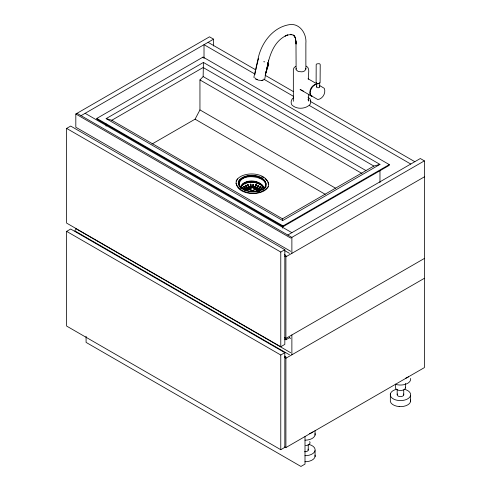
<?xml version="1.0" encoding="UTF-8"?>
<svg xmlns="http://www.w3.org/2000/svg" width="491" height="491" viewBox="0 0 491 491"><rect width="100%" height="100%" fill="white"/><g stroke="black" fill="none" stroke-linecap="round" stroke-linejoin="round"><path stroke-width="0.74" d="M295.429 38.359L296.128 44.067L295.963 40.661L296.128 69.79L298.246 71.52L301.953 71.833A5.186 2.989 -0.1 0 0 304.807 70.722L305.868 69.041L305.868 43.325C306.857 33.769 299.688 22.709 289.07 24.71C272.793 27.471 261.408 42.87 258.149 58.368L253.908 77.118L254.111 77.713M316.615 83.206L316.474 82.617L316.64 87.459L318.309 87.828L319.684 87.036L319.733 82.887L318.328 83.703L317.321 83.617L316.29 83.096L316.118 82.384L316.186 64.554L316.793 63.891L319.181 63.652L320.052 64.161L320.224 64.886L320.089 82.715L318.352 83.734L317.149 83.605M253.258 187.832L253.282 187.642A4.075 0.313 -86.9 0 0 253.559 184.383L252.969 184.321A4.075 0.313 -86.9 0 1 252.693 187.587L252.662 187.9M203.415 62.455L106.136 118.619L282.693 220.551L379.973 164.393L203.415 62.455L203.145 76.565L199.947 79.929L199.947 109.916L195.08 119.172L152.057 144.01M238.252 183.646L238.595 181.111C243.941 171.96 267.435 173.556 266.012 186.341L264.735 188.268M240.608 187.666C243.149 178.086 261.421 179.203 263.998 188.378M240.7 187.292L240.891 186.132L243.137 183.622M240.903 188.354L241.179 186.181C245.862 179.283 257.916 180.148 263.066 186.064M241.05 187.679L241.327 186.003M241.05 188.237L241.327 186.568L242.345 185.021L244.052 183.714M241.198 188.36L241.468 186.709L242.597 185.107M241.333 188.243L241.603 186.611M263.372 189.28L263.557 188.163M257.407 186.924A3.897 1.909 -66.5 0 1 256.308 188.415L255.025 188.188L254.878 188.937L254.32 188.796L254.577 187.869A4.002 1.166 -77.5 0 0 255.602 184.739L256.204 184.874M255.142 188.121A4.143 1.209 -77.5 0 0 256.204 184.874L256.222 184.769M296.036 69.139L296.171 68.495M264.686 79.296C267.908 63.321 270.283 42.14 287.628 34.892L285.118 36.027L289.046 34.72L291.9 34.714M254.878 74.245L255.541 71.275M255.866 69.783L256.529 66.813M256.861 65.321L258.518 58.233M265.379 74.742L266.042 71.766M266.374 70.274L267.03 67.298M267.362 65.806L268.025 62.83M254.32 188.796L254.584 187.973A4.143 1.209 -77.5 0 0 255.645 184.733M258.014 185.524L258.597 185.647L258.321 186.224M258.113 185.432L257.198 187.427A4.014 1.97 -66.5 0 1 256.32 188.526L255.879 189.287L256.363 189.508L256.787 188.636A3.897 1.909 -66.5 0 0 257.892 187.145M260.034 186.629L260.543 186.832L259.328 188.654A4.014 2.621 -52.5 0 1 258.156 189.587L258.867 190.269A4.143 3.161 -33.5 0 0 261.635 188.016L261.525 187.979A4.002 3.05 -33.5 0 1 258.849 190.158L258.174 190.846L258.419 191.165L259.113 190.588A4.143 3.161 -33.5 0 0 261.881 188.335L261.685 187.924M260.169 186.555L259.23 187.918A3.897 2.541 -52.5 0 1 257.763 189.195L257.192 189.864L257.572 190.263L258.143 189.477A3.897 2.541 -52.5 0 0 259.61 188.194L260.543 186.832M268.356 60.994L268.467 60.16M255.879 189.287L256.13 188.575M257.695 186.512L257.904 186.028M258.18 186.733L258.389 186.242M75.657 229.469L75.221 230.224M258.119 186.69L257.683 187.642A4.014 1.97 -66.5 0 1 256.799 188.747L256.615 188.912M261.556 187.918L261.771 188.299A4.002 3.05 -33.5 0 1 259.095 190.477L258.419 191.165M262.562 189.452L262.39 189.477A4.075 3.308 -9.3 0 1 261.752 190.177M257.192 189.986L257.775 189.311A4.014 2.621 -52.5 0 0 258.953 188.372L259.892 187.114M316.505 86.747L316.965 86.029M236.269 181.148L237.761 178.896M238.595 181.56C244.616 172.801 262.654 173.9 266.355 184.254M238.871 181.842L240.124 179.958M241.179 186.66L242.216 185.095L243.941 183.769L246.31 182.732M242.394 187.826L242.738 187.513L243.745 188.765A4.29 3.204 37.6 0 0 245.531 189.864L246.224 190.588L246.022 190.895L245.304 190.293A4.444 3.314 37.6 0 1 243.456 189.152L242.394 187.826L242.738 187.513M245.396 190.717L245.328 190.177A4.29 3.204 37.6 0 1 243.536 189.078L242.529 187.82M250.207 188.624C248.974 191.085 255.062 191.643 254.571 189.047M266.012 185.893C259.978 194.78 241.965 193.626 238.252 183.198M268.338 186.304C261.298 196.547 240.197 195.258 235.87 183.149M258.174 190.846L258.567 190.355M266.122 72.539L268.203 64.597L267.773 62.756M295.735 66.279L294.054 67.709L293.342 69.519L293.342 101.287M293.643 97.795C291.126 99.108 290.506 102.459 291.795 104.847C296.466 109.603 305.285 109.235 309.938 104.62L310.766 102.441L310.097 100.287M242.216 184.616L243.364 183.738M242.48 185.187L244.254 183.837M246.758 190.029L246.151 189.219A4.376 2.811 53.6 0 1 244.954 188.268C243.039 186.371 244.015 185.561 245.297 188.004A4.376 2.811 53.6 0 0 246.494 188.955L247.096 189.765L246.758 190.029L246.132 189.33A4.529 2.915 53.6 0 1 244.892 188.341L243.898 187.04M243.604 186.47L244.064 186.218M244.997 188.759L245.881 188.084M246.402 189.348L245.512 189.98A4.444 3.314 37.6 0 1 243.659 188.839L242.603 187.513M246.746 189.084L247.593 188.593C247.396 189.851 249.011 188.74 247.869 189.201M246.04 189.747L246.402 189.471M243.947 186.206L245.236 188.078A4.529 2.915 53.6 0 0 246.476 189.066L247.108 188.925M246.758 189.913L247.096 189.649M246.666 190.496L249.919 188.98M246.666 190.618L247.703 189.919M262.188 189.655C270.418 185.175 261.906 176.312 255.308 176.508M255.615 184.665L256.173 184.806M290.678 251.288L75.817 127.237L75.817 114.004L209.51 36.819L213.567 39.163L213.567 46.013M81.07 115.661L213.567 39.163M66.629 128.409L70.686 126.064L284.829 249.704L284.829 344.394L280.772 346.738L66.629 223.104L66.629 128.409L280.772 252.049L284.829 249.704M96.825 118.417L203.065 57.079L389.277 164.589L389.277 165.35L283.043 226.682L96.825 119.178L96.825 118.417L283.043 225.928L389.277 164.589M106.136 118.619L111.795 120.258L203.145 67.513L373.835 166.062L379.973 164.393M66.629 231.371L70.686 229.033L284.829 352.667L284.829 447.362L280.772 449.701L66.629 326.067L66.629 231.371L280.772 355.011L284.829 352.667M111.795 120.258L282.485 218.802L373.835 166.062M287.818 235.023L420.314 158.525L424.371 160.87L424.371 367.624L285.903 447.565L284.749 446.896M424.371 160.87L290.678 238.055L75.817 114.004M424.371 176.858L285.903 256.799L284.577 256.038M424.371 258.456L285.903 338.403L284.577 337.636M284.577 339.011L285.903 339.778L289.487 337.71M424.371 278.305L285.903 358.252L284.577 357.485M265.864 72.159L268.73 64.487L268.485 63.523L267.638 63.044M243.726 183.168L246.077 182.149M243.941 183.296C248.139 181.111 253.19 181.142 257.634 182.548M244.156 183.898L246.464 182.879L251.895 182.149M247.869 189.323L247.384 188.544A4.529 2.277 65.7 0 1 246.414 187.396L245.402 185.365L245.973 185.267M245.402 185.365L245.948 185.193M246.47 187.826L247.642 187.316M245.862 185.162L246.918 187.132A4.376 2.203 65.7 0 0 247.851 188.237L249.103 188.059L249.287 188.82L249.827 188.697L249.514 187.758A4.29 1.424 75.6 0 1 248.722 186.083C248.698 184.634 247.2 183.812 247.973 185.739M246.439 189.195L250.778 187.691M250.563 188.348L251.042 188.145M247.63 189.876L250.435 189.053M253.847 190.244L251.834 190.514L250.287 189.624M262.722 79.953L263.256 79.769M316.634 84.133C311.877 84.655 308.465 90.632 310.373 95.009L312.049 95.984M317.18 84.2L314.811 84.833L312.442 86.938L310.711 89.951L310.073 93.063L310.987 95.622L317.824 99.538C322.704 98.955 326.196 92.842 324.269 88.331L319.193 85.256M244.972 177.153L246.279 176.864M246.237 182.775L248.986 182.143M246.39 182.928C252.221 181.351 261.372 182.087 263.409 188.839M247.673 184.585L248.213 184.469M248.336 187.163L249.723 186.856M249.643 187.943L250.833 187.783L250.907 188.556M249.827 188.581L249.287 188.82M248.912 189.317L249.919 189.096M259.782 190.68L252.828 191.613L245.733 190.379M259.481 191.22L258.818 190.557M263.158 80.254L261.654 80.426L262.458 80.371M248.943 182.179L251.883 181.983M250.263 184.193L250.87 184.205L250.287 184.309A4.155 0.565 84.5 0 0 250.784 187.587L250.833 187.783M250.471 186.819L251.975 186.733M250.441 186.948L251.969 186.862M251.417 187.752L252.662 187.777M261.942 80.493L258.389 80.137L255.59 79.063M303.702 91.289L300.062 89.442L311.601 96.126L309.833 95.088M255.369 176.588C247.648 173.501 231.089 181.67 243.131 189.244M251.877 182.02L254.841 182.308M252.552 186.918L253.712 187.034M263.698 61.725L264.753 61.835M399.158 406.554L396.587 406.155A10.188 5.88 0 0 1 390.339 399.944L390.357 393.929M254.811 182.265L257.634 183.02M254.78 182.468L259.862 184.235M254.252 186.954L255.682 187.323M254.289 187.089L255.743 187.464M253.884 187.893L254.473 188.047M253.884 188.016L254.473 188.163M254.086 188.17L255.388 188.501M254.32 188.679L254.878 188.937M290.531 34.247L293.317 35.205L294.582 36.469L293.63 35.033L295.582 38.132L294.717 36.622L295.76 39.212L295.441 38.206M261.74 176.699L263.489 177.49M259.328 177.717L261.089 178.509M257.566 182.413L261.967 185.046M257.566 182.977L260.064 184.119M258.033 185.457L258.518 185.672M256.4 187.507L257.64 188.065M256.615 188.79L257.53 189.317M255.879 189.17L256.363 189.508M255.283 189.336L257.707 190.858M255.283 189.458L256.646 190.072M255.173 189.514L257.536 190.876M256.093 78.983L257.345 79.56M316.437 83.617L308.023 78.769L308.551 79.082C307.513 75.092 310.797 68.801 306.384 66.144M208.08 42.33L255.786 69.882M265.066 75.233L293.557 91.688M310.791 101.631L414.821 161.699M255.044 74.135L204.017 44.675L204.017 58.46M263.655 79.106L293.477 96.322M309.379 105.504L410.764 164.043M203.145 76.565L365.869 170.512M199.947 79.929L362.002 173.489M199.947 109.916L335.439 188.145M195.08 119.172L325.257 194.326M85.127 113.317L291.875 232.679M77.013 113.317L291.875 237.368L291.875 253.356M284.848 250.674L289.487 253.356M284.577 254.657L285.903 255.424L285.903 339.778M289.352 337.636L290.678 338.403M75.817 228.683L290.678 352.734M74.626 230.752L289.487 354.803M284.577 356.104L285.903 356.871L285.903 447.565M265.134 178.706L267.122 180.676M262.249 179.203L263.397 180.05M264.017 180.909C257.965 175.17 238.307 174.01 239.227 185.659M259.966 183.499L263.066 186.476L263.704 188.845M259.966 184.057L261.967 185.524M260.058 186.562L260.439 186.844M258.266 188.348L260.359 190.25M259.076 190.422L255.025 188.311L255.136 188.01A4.002 1.166 -77.5 0 0 256.155 184.88M257.124 189.139L257.53 189.44M257.192 189.864L257.572 190.263M253.915 188.421L254.313 188.716M248.047 188.519L247.838 188.341A4.529 2.277 65.7 0 1 246.869 187.2L246.089 185.77M247.593 188.593L247.396 188.434A4.376 2.203 65.7 0 1 246.457 187.329L245.518 185.463M308.004 97.163L310.054 98.961L310.766 101.207M254.915 77.934L255.498 78.486M245.61 190.269L246.022 190.778M264.348 180.958L265.097 181.934M261.838 185.445L263.207 187.132M261.599 185.518L262.795 187.071L263.274 188.716M258.309 189.894L258.567 190.232M258.812 190.674L259.18 191.373M258.174 190.723L258.419 191.042M239.798 186.826L240.633 187.906M238.871 185.758L239.633 186.752M249.103 188.059L248.98 187.875A4.29 1.424 75.6 0 1 248.182 186.199M249.103 188.182L248.968 187.985A4.444 1.473 75.6 0 1 248.145 186.249L247.746 184.696M246.746 189.207L247.096 189.765M248.047 188.397L248.323 189.121M248.556 185.592L248.722 186.083M308.035 99.428L308.551 101.097L308.551 94.358M319.549 86.588L319.684 87.036M268.018 181.836L268.737 184.303M263.207 186.66L263.704 188.366M263.066 187.034L263.557 188.722M262.427 189.422L262.525 189.765M249.827 188.697L249.508 187.863A4.444 1.473 75.6 0 1 248.685 186.132M251.417 187.869L251.367 187.556A4.155 0.565 84.5 0 1 250.876 184.278L250.846 184.162M305.764 68.415L305.868 69.041M258.346 58.632L258.401 59.073M282.485 218.802L282.693 220.551M410.562 395.5L410.562 401.509M405.511 383.373L405.511 387.939M403.743 389.952L403.743 394.967M397.176 389.443L397.176 394.457M395.408 384.109L395.408 387.154A5.094 2.94 0 0 0 400.447 390.492A5.094 2.94 0 0 0 405.511 387.172M379.973 170.457L379.973 182.584M315.069 430.582L315.069 435.094M315.069 450.634L315.069 456.642M308.25 444.367L308.25 450.1M305.003 436.542L305.003 464.105L300.946 466.45L86.085 342.399L86.085 336.274M291.875 334.954L291.875 354.803M283.043 225.928L283.043 226.682M282.693 225.86L282.693 228.137M280.772 252.049L280.772 346.738M280.772 355.011L280.772 449.701M203.065 57.079L203.065 57.84M106.136 123.922L106.136 126.199M253.571 184.37A4.216 0.325 -86.9 0 1 253.288 187.746M252.982 184.315A4.216 0.325 -86.9 0 1 252.693 187.691M251.367 187.66A4.302 0.583 84.5 0 1 250.852 184.266M250.778 187.691A4.302 0.583 84.5 0 1 250.269 184.297M262.513 189.532A4.216 3.431 -9.3 0 1 262.212 189.913M404.339 389.277A10.188 5.88 0 0 1 408.555 398.287A10.188 5.88 0 0 1 392.389 398.305A10.188 5.88 0 0 1 396.544 389.283M403.522 393.985A3.308 1.909 0 0 1 400.453 396.624A3.308 1.909 0 0 1 397.403 393.978M410.562 378.42A10.188 5.88 0 0 1 406.112 384.066A10.188 5.88 0 0 1 395.378 384.269M410.562 399.975A10.158 5.861 0 0 1 399.152 406.573M408.537 376.744A10.188 5.88 0 0 1 405.566 378.248M308.845 444.41A10.188 5.88 0 0 1 314.958 450.977A10.188 5.88 0 0 1 304.991 455.728M308.029 449.118A3.308 1.909 0 0 1 304.543 451.745M309.674 441.562A5.094 2.94 0 0 1 305.641 445.595M315.069 433.553A10.188 5.88 0 0 1 304.991 440.188M315.062 455.108A10.158 5.861 0 0 1 304.991 461.761M313.043 431.877A10.188 5.88 0 0 1 309.483 433.565M236.269 180.706C234.262 195.461 262.489 197.413 268.338 186.746C270.345 171.991 242.118 170.039 236.269 180.706M249.993 188.47C253.865 194.743 257.315 184.217 249.993 188.47"/></g></svg>
